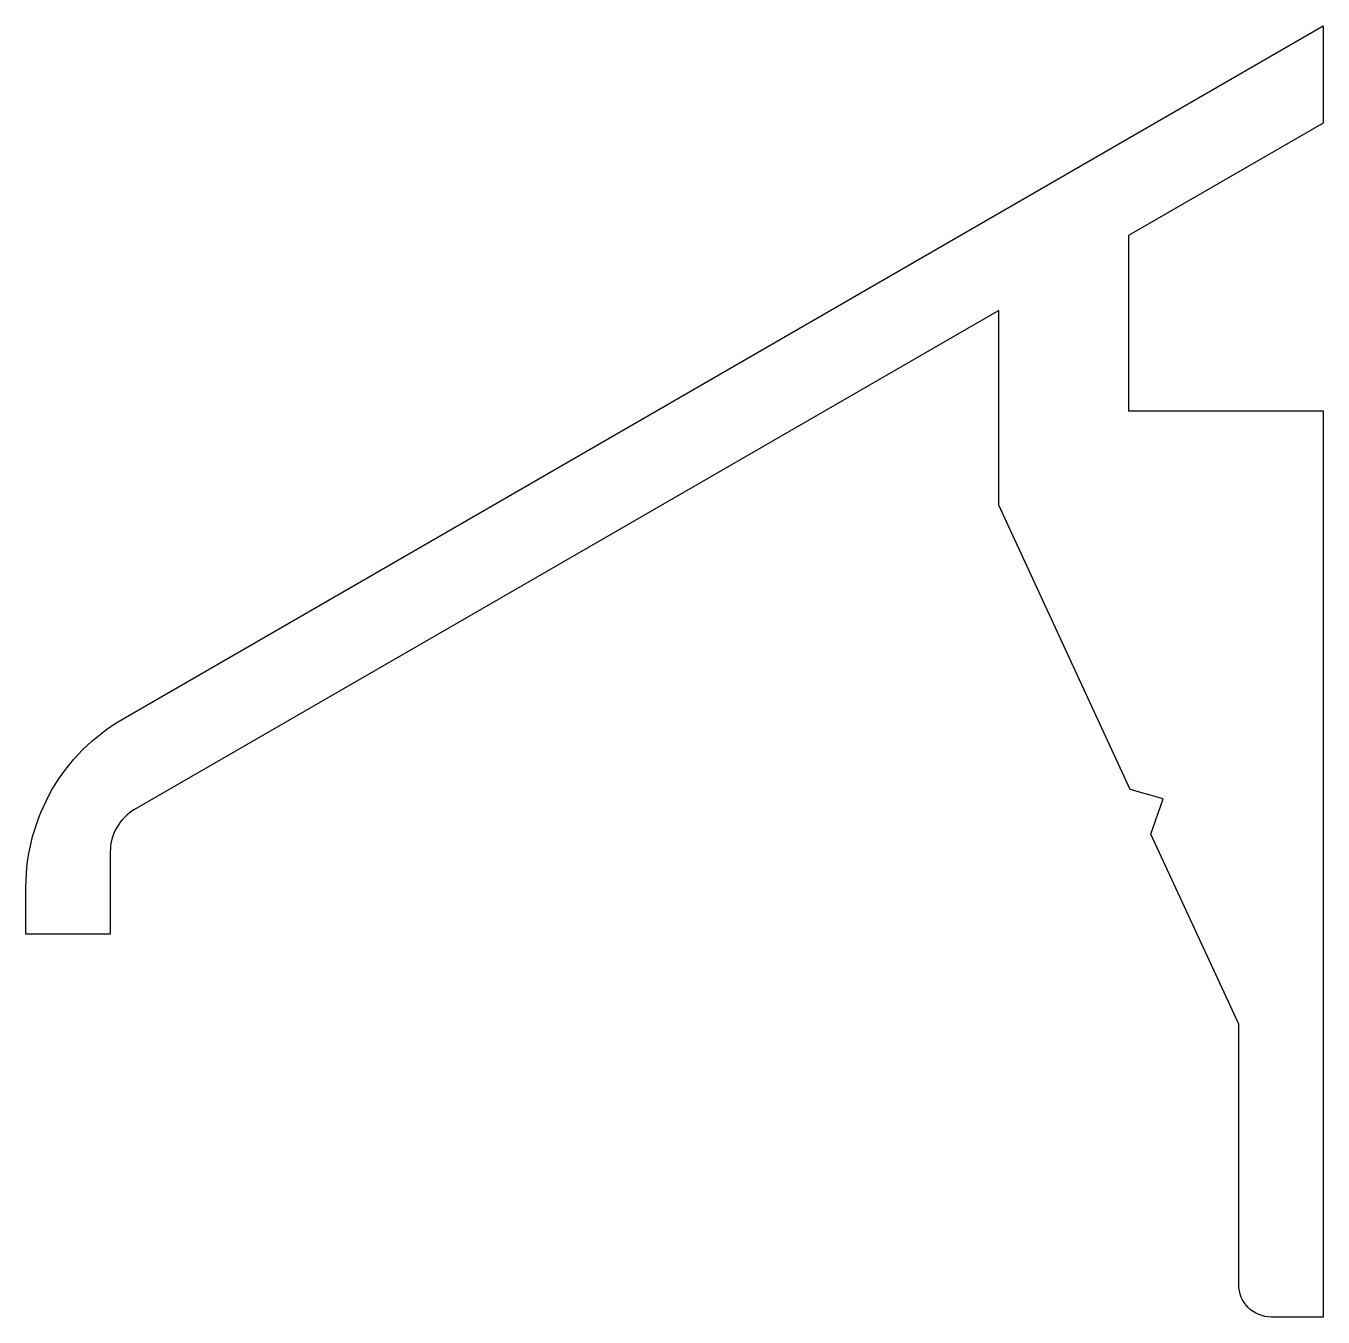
# Model space of a CAD drawing. Extents: x 175.8 to 195.8, y 223 to 242.9.
import ezdxf

# ---------------------------------------------------------------- set-up
doc = ezdxf.new("R2010")
doc.units = 0
doc.layers.add('ERCAN', color=220, linetype='CONTINUOUS')

msp = doc.modelspace()

# ---------------------------------------------------------------- linework, layer by layer
at = {"layer": 'ERCAN'}
msp.add_lwpolyline([(193.144, 230.426), (193.334, 230.968), (192.827, 231.112), (190.799, 235.496), (190.799, 238.496), (177.474, 230.803, 0.267949), (177.099, 230.153), (177.099, 228.881), (175.799, 228.881), (175.799, 229.605, -0.267949), (177.299, 232.203), (195.799, 242.884), (195.799, 241.383), (192.799, 239.651), (192.799, 236.952), (195.799, 236.952), (195.799, 222.98), (194.999, 222.98, -0.414214), (194.499, 223.48), (194.499, 227.496)], format="xyb", close=True, dxfattribs=at)

doc.saveas('drawing.dxf')
